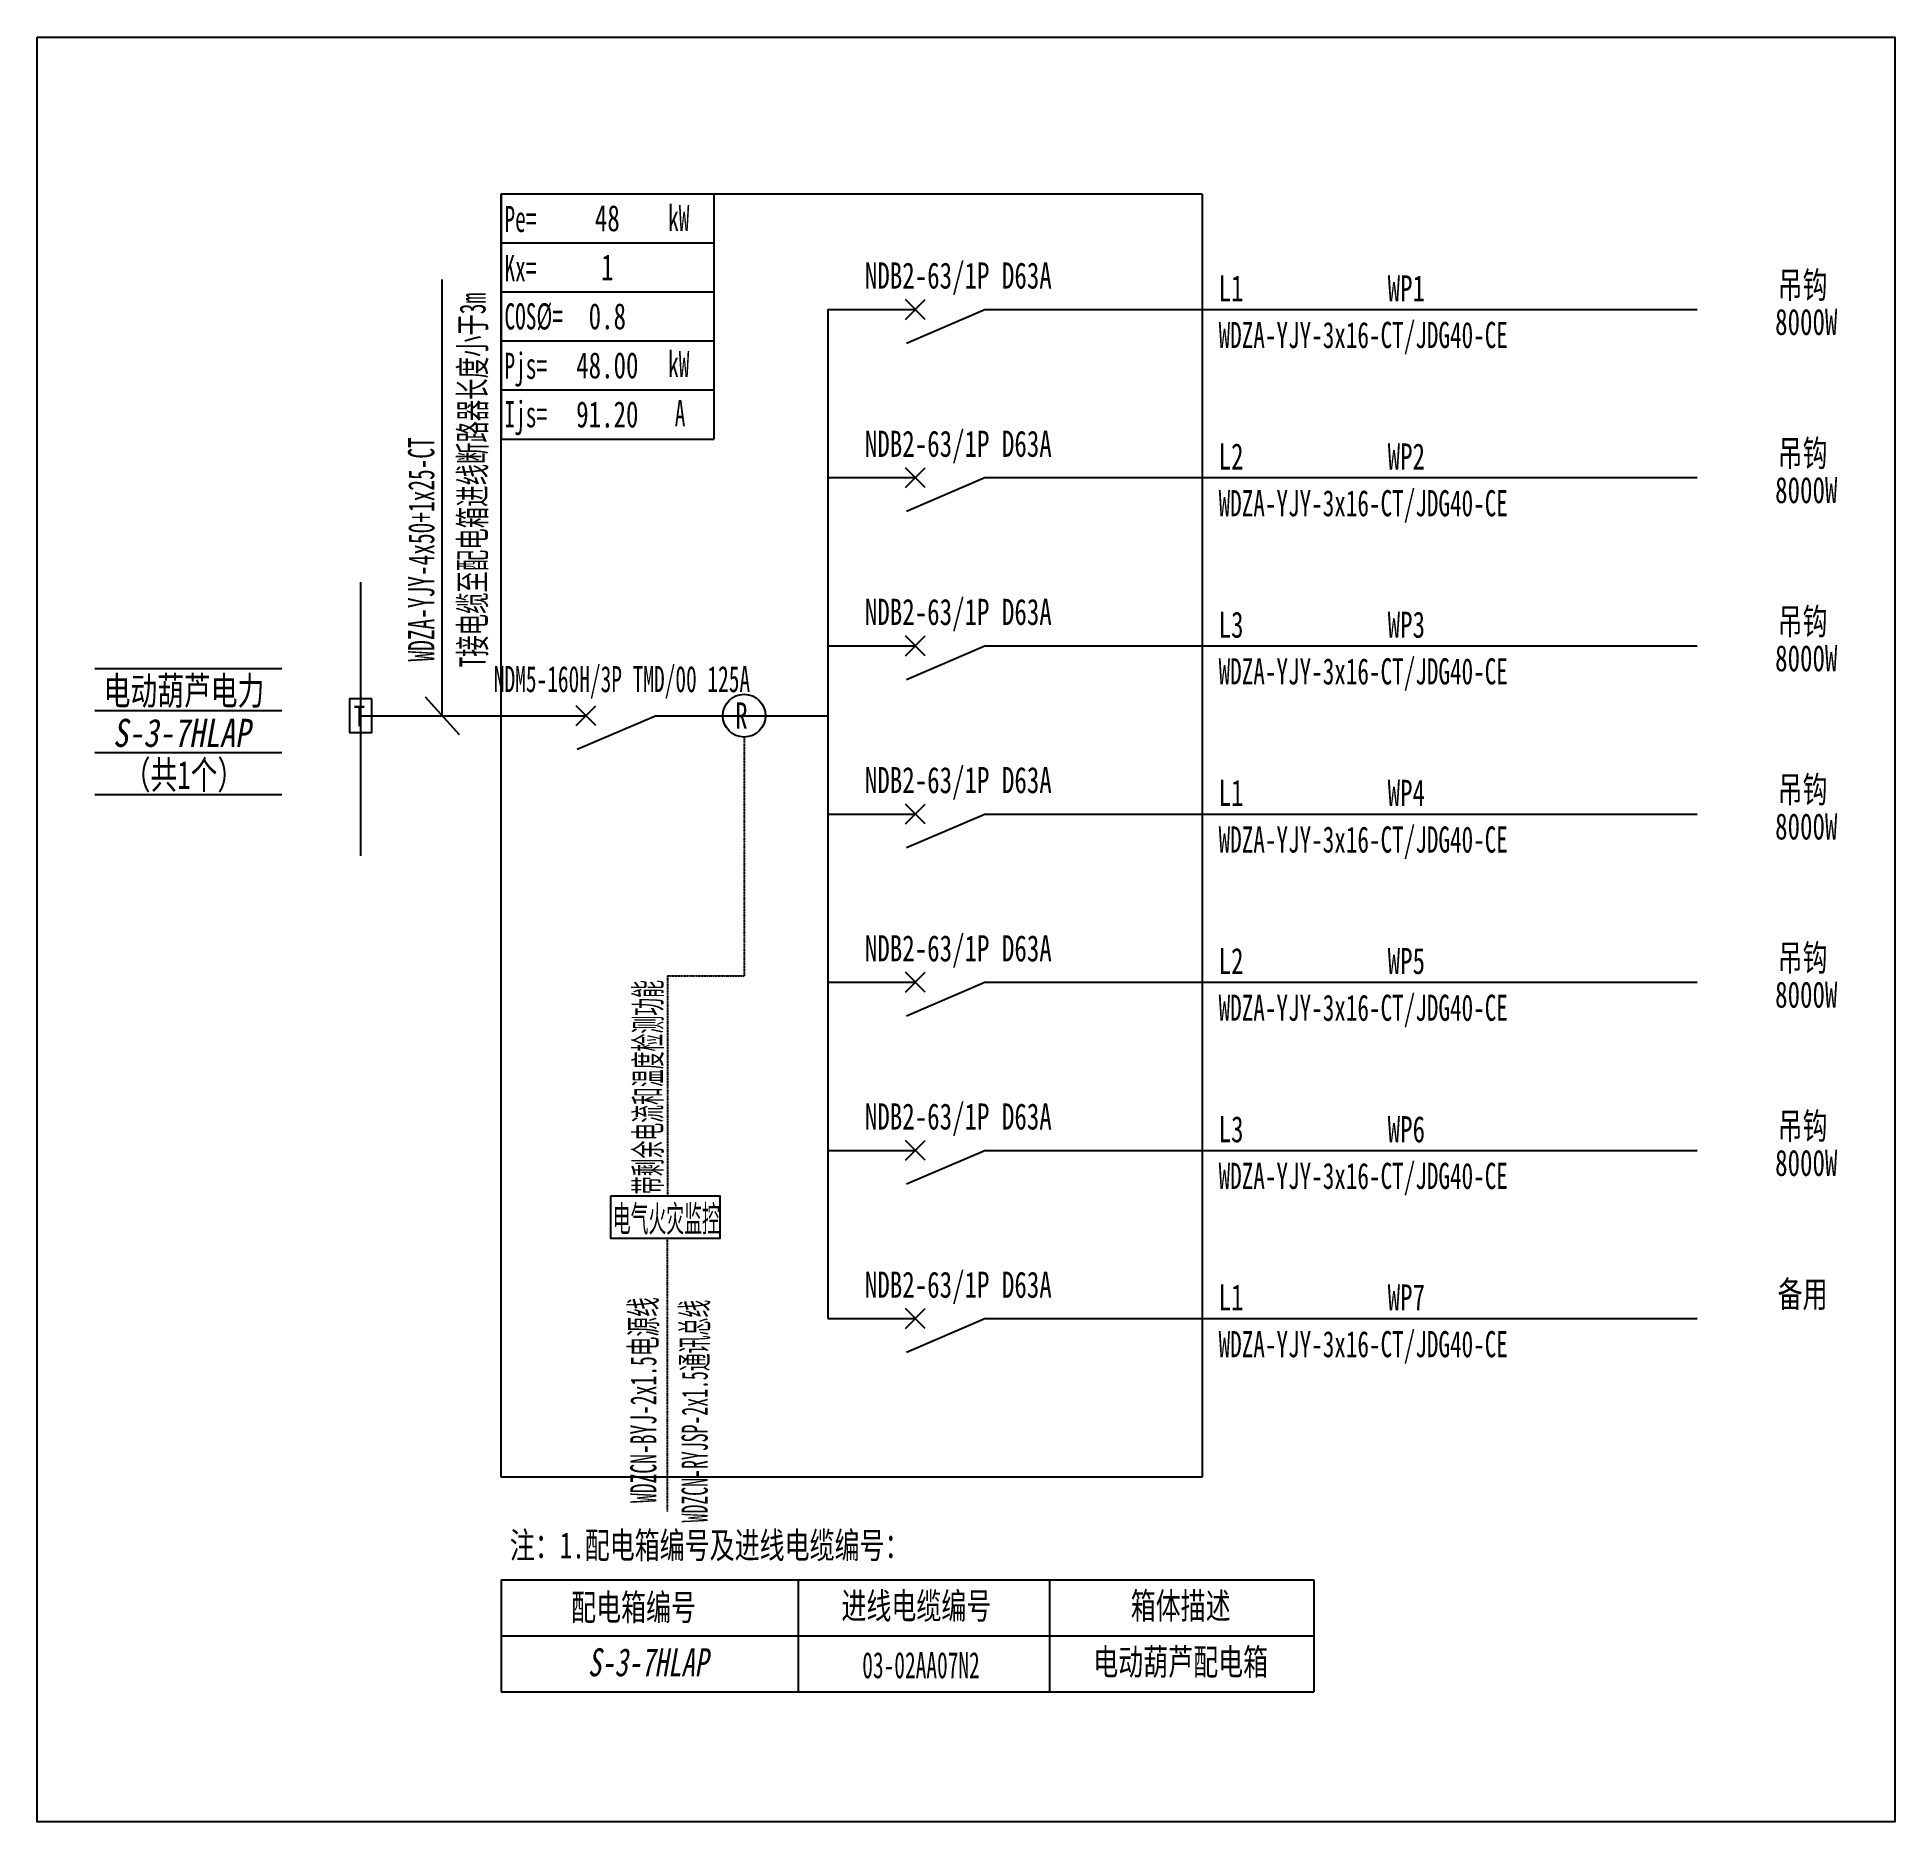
# Model space of a CAD drawing. Extents: x 302290 to 304650, y 303365 to 305632.
import ezdxf
from ezdxf.enums import TextEntityAlignment as Align

# ---------------------------------------------------------------- set-up
doc = ezdxf.new("R2010")
doc.units = 0
doc.header["$MEASUREMENT"] = 0
doc.linetypes.add('DASH', pattern=[0.35, 0.25, -0.1])
doc.linetypes.add('DASHDOT', pattern=[1, 0.5, -0.25, 0, -0.25])
for name, color, linetype in [('D_E_Eqpm(强电设备)', 100, 'Continuous'), ('D_E_Eqpm（强电设备）', 100, 'Continuous'), ('D_E_Text（强电文字）', 51, 'Continuous'), ('D_E_Wire（强电线缆）', 10, 'Continuous'), ('D_El_Eqpm（弱电设备）', 100, 'Continuous'), ('D_El_Text（弱电文字）', 51, 'Continuous'), ('D_T_TableDim（表格尺寸）', 255, 'Continuous'), ('DQ-漏电火灾', 80, 'Continuous'), ('DQ_Eqpm', 100, 'Continuous'), ('E_E_Text（强电文字）', 51, 'Continuous'), ('E_E_Wire（强电线缆）', 10, 'Continuous'), ('E_T_TableDim（表格尺寸）', 255, 'Continuous'), ('系统图', 220, 'Continuous')]:
    doc.layers.add(name, color=color, linetype=linetype)
doc.styles.add('电气', font='', dxfattribs={"width": 0.7})
doc.styles.add('电气箱', font='simhei.ttf', dxfattribs={"width": 0.8, "oblique": 10})
doc.styles.get('电气').set_extended_font_data('SimSun')

# ---------------------------------------------------------------- blocks, each defined once
blk = doc.blocks.new('T接箱')
at = {"layer": 'DQ_Eqpm'}
blk.add_lwpolyline([(313, 172), (73, 172), (73, -188), (313, -188)], close=True, dxfattribs=at)
at = {"layer": 'DQ_Eqpm', "color": 51, "style": '电气', "width": 0.8}
blk.add_text('T', height=220, dxfattribs=at).set_placement((120, -121))

msp = doc.modelspace()

# ---------------------------------------------------------------- linework, layer by layer
at = {"layer": 'D_E_Eqpm(强电设备)', "color": 100}
for p, q in [((302975.2, 304757.5, 0), (303000.3, 304782.7, 0)), ((303000.3, 304757.5, 0), (302975.2, 304782.7, 0)), ((303076.8, 304770.1, 0), (302976.3, 304727, 0))]:
    msp.add_line(p, q, dxfattribs=at)
at = {"layer": 'D_E_Eqpm（强电设备）'}
for p, q in [((303393.3, 305273.5, 0), (303418.5, 305298.7, 0)), ((303418.5, 305273.5, 0), (303393.3, 305298.7, 0)), ((303494.9, 305286.1, 0), (303394.5, 305243, 0)), ((303393.3, 305059.9, 0), (303418.5, 305085.1, 0)), ((303418.5, 305059.9, 0), (303393.3, 305085.1, 0)), ((303494.9, 305072.5, 0), (303394.5, 305029.4, 0)), ((303393.3, 304846.3, 0), (303418.5, 304871.4, 0)), ((303418.5, 304846.3, 0), (303393.3, 304871.4, 0)), ((303494.9, 304858.8, 0), (303394.5, 304815.8, 0)), ((303393.3, 304632.6, 0), (303418.5, 304657.8, 0)), ((303418.5, 304632.6, 0), (303393.3, 304657.8, 0)), ((303494.9, 304645.2, 0), (303394.5, 304602.1, 0)), ((303393.3, 304419, 0), (303418.5, 304444.2, 0)), ((303418.5, 304419, 0), (303393.3, 304444.2, 0)), ((303494.9, 304431.6, 0), (303394.5, 304388.5, 0)), ((303393.3, 304205.3, 0), (303418.5, 304230.5, 0)), ((303418.5, 304205.3, 0), (303393.3, 304230.5, 0)), ((303494.9, 304217.9, 0), (303394.5, 304174.9, 0)), ((303393.3, 303991.7, 0), (303418.5, 304016.9, 0)), ((303418.5, 303991.7, 0), (303393.3, 304016.9, 0)), ((303494.9, 304004.3, 0), (303394.5, 303961.2, 0))]:
    msp.add_line(p, q, dxfattribs=at)
at = {"layer": 'D_E_Text（强电文字）'}
for p, q in [((302804.9, 304770.1, 0), (302804.9, 305324, 0)), ((302783.2, 304794.2, 0), (302826.6, 304746, 0))]:
    msp.add_line(p, q, dxfattribs=at)
at = {"layer": 'D_E_Wire（强电线缆）'}
for p, q in [((303294.9, 305286.1, 0), (303405.9, 305286.1, 0)), ((303494.9, 305286.1, 0), (304398.8, 305286.1, 0)), ((303294.9, 305072.5, 0), (303405.9, 305072.5, 0)), ((303494.9, 305072.5, 0), (304398.8, 305072.5, 0)), ((302701.5, 304591.9, 0), (302701.5, 304939.9, 0)), ((303294.9, 304858.8, 0), (303405.9, 304858.8, 0)), ((303494.9, 304858.8, 0), (304398.8, 304858.8, 0)), ((302701.5, 304770.1, 0), (302987.8, 304770.1, 0)), ((303076.8, 304770.1, 0), (303294.9, 304770.1, 0)), ((303294.9, 304645.2, 0), (303405.9, 304645.2, 0)), ((303494.9, 304645.2, 0), (304398.8, 304645.2, 0)), ((303294.9, 304431.6, 0), (303405.9, 304431.6, 0)), ((303494.9, 304431.6, 0), (304398.8, 304431.6, 0)), ((303294.9, 304217.9, 0), (303405.9, 304217.9, 0)), ((303494.9, 304217.9, 0), (304398.8, 304217.9, 0)), ((303294.9, 304004.3, 0), (303405.9, 304004.3, 0)), ((303494.9, 304004.3, 0), (304398.8, 304004.3, 0))]:
    msp.add_line(p, q, dxfattribs=at)
at = {"layer": 'D_El_Eqpm（弱电设备）', "color": 3}
msp.add_line((303157.6, 304106, 0), (303019, 304106, 0), dxfattribs=at)
at = {"layer": 'D_El_Eqpm（弱电设备）', "color": 3, "elevation": 0}
msp.add_lwpolyline([(303019, 304160.3), (303157.6, 304160.3), (303157.6, 304106), (303019, 304106)], close=True, dxfattribs=at)
at = {"layer": 'D_T_TableDim（表格尺寸）', "linetype": 'Continuous'}
for p, q in [((302363.8, 304830.2, 0), (302601.2, 304830.2, 0)), ((302363.8, 304776.8, 0), (302601.2, 304776.8, 0)), ((302363.8, 304723.4, 0), (302601.2, 304723.4, 0)), ((302363.8, 304723.4, 0), (302601.2, 304723.4, 0)), ((302363.8, 304670, 0), (302601.2, 304670, 0))]:
    msp.add_line(p, q, dxfattribs=at)
at = {"layer": 'D_T_TableDim（表格尺寸）', "ltscale": 3.5}
for p, q in [((302879.7, 303672.4, 0), (303912.2, 303672.4, 0)), ((302879.7, 303672.4, 0), (302879.7, 303530, 0)), ((303256.9, 303672.4, 0), (303256.9, 303530, 0)), ((303576.5, 303672.4, 0), (303576.5, 303530, 0)), ((303912.2, 303672.4, 0), (303912.2, 303530, 0)), ((302879.7, 303601.2, 0), (303912.2, 303601.2, 0)), ((302879.7, 303601.2, 0), (303912.2, 303601.2, 0)), ((302879.7, 303530, 0), (303912.2, 303530, 0))]:
    msp.add_line(p, q, dxfattribs=at)
at = {"layer": 'DQ-漏电火灾', "linetype": 'DASHDOT', "ltscale": 0.5}
for p, q in [((303188.5, 304742.9, 0), (303188.5, 304439.6, 0)), ((303091.3, 304439.6, 0), (303091.3, 304160.3, 0)), ((303091.3, 304439.6, 0), (303188.5, 304439.6, 0)), ((303091.3, 303759.2, 0), (303091.3, 304106, 0))]:
    msp.add_line(p, q, dxfattribs=at)
at = {"layer": 'DQ-漏电火灾', "color": 3}
msp.add_circle((303188.5, 304770.1, 0), 27.2, dxfattribs=at)
at = {"layer": 'E_E_Text（强电文字）', "linetype": 'Continuous'}
for p, q in [((302879.7, 305433, 0), (303149.8, 305433, 0)), ((302879.7, 305433, 0), (302879.7, 305121.4, 0)), ((303149.8, 305433, 0), (303149.8, 305121.4, 0)), ((302879.7, 305370.7, 0), (303149.8, 305370.7, 0)), ((302879.7, 305308.4, 0), (303149.8, 305308.4, 0)), ((302879.7, 305246.1, 0), (303149.8, 305246.1, 0)), ((302879.7, 305183.8, 0), (303149.8, 305183.8, 0)), ((302879.7, 305121.4, 0), (303149.8, 305121.4, 0))]:
    msp.add_line(p, q, dxfattribs=at)
at = {"layer": 'E_E_Wire（强电线缆）'}
msp.add_line((303294.9, 305286.1, 0), (303294.9, 304004.3, 0), dxfattribs=at)
at = {"layer": 'E_T_TableDim（表格尺寸）', "linetype": 'DASH', "ltscale": 2}
for p, q in [((302879.7, 303803, 0), (302879.7, 305433, 0)), ((302879.7, 305433, 0), (303770.1, 305433, 0)), ((303770.1, 305433, 0), (303770.1, 303803, 0)), ((303770.1, 303803, 0), (302879.7, 303803, 0))]:
    msp.add_line(p, q, dxfattribs=at)
at = {"layer": '系统图', "ltscale": 9973.992009}
msp.add_lwpolyline([(302290.5, 305632), (304650, 305632), (304650, 303365), (302290.5, 303365)], close=True, dxfattribs=at)

# ---------------------------------------------------------------- block references
at = {"layer": 'D_E_Eqpm（强电设备）', "xscale": 0.1186874706527067, "yscale": 0.1186874706527067, "zscale": 0.1186874706527067}
msp.add_blockref('T接箱', (302678.5, 304771.1, 0), dxfattribs=at)

# ---------------------------------------------------------------- texts
at = {"layer": 'D_E_Text（强电文字）', "linetype": 'Continuous', "style": '电气', "width": 0.6}
for s, height, p in [('Pe=', 33.23, (302884, 305384.5, 0)), ('kW', 33.23, (303091.8, 305385.7, 0)), ('Kx=', 33.23, (302884, 305322, 0)), ('COS%%C=', 33.23, (302884, 305260.7, 0)), ('Pjs=', 33.23, (302884, 305198, 0)), ('kW', 33.23, (303091.8, 305200.1, 0)), ('Ijs=', 33.23, (302884, 305136.4, 0)), ('A', 33.2, (303100.3, 305137.7, 0))]:
    msp.add_text(s, height=height, dxfattribs=at).set_placement(p)
at = {"layer": 'D_E_Text（强电文字）', "style": '电气'}
for s, height, width, p in [('NDB2-63/1P D63A', 33.232, 0.7, (303460.5, 305326.5, 0)), ('NDB2-63/1P D63A', 33.232, 0.7, (303460.5, 305112.8, 0)), ('NDB2-63/1P D63A', 33.232, 0.7, (303460.5, 304899.2, 0)), ('NDM5-160H/3P TMD/00 125A', 33.232, 0.6, (303033.3, 304813.9, 0)), ('NDB2-63/1P D63A', 33.232, 0.7, (303460.5, 304685.6, 0)), ('NDB2-63/1P D63A', 33.232, 0.7, (303460.5, 304471.9, 0)), ('NDB2-63/1P D63A', 33.232, 0.7, (303460.5, 304258.3, 0)), ('电气火灾监控', 33.23, 0.5, (303089.6, 304131.9, 0)), ('NDB2-63/1P D63A', 33.232, 0.7, (303460.5, 304044.6, 0)), ('配电箱编号', 33.23, 0.7, (303048, 303638.3, 0)), ('进线电缆编号', 33.23, 0.7, (303407.2, 303640.1, 0)), ('箱体描述', 33.23, 0.7, (303742.9, 303640.1, 0)), ('03-02AA07N2', 33.232, 0.6, (303413.1, 303563.8, 0)), ('电动葫芦配电箱', 33.23, 0.7, (303742.9, 303568.8, 0))]:
    msp.add_text(s, height=height, dxfattribs=dict(at, width=width)).set_placement(p, align=Align.MIDDLE)
for s, height, width, p in [('L1', 33.23, 0.7, (303791.1, 305296.4, 0)), ('WP1', 33.23, 0.7, (304005.8, 305296.4, 0)), ('WDZA-YJY-3x16-CT/JDG40-CE', 33.232, 0.65, (303791.1, 305237.1, 0)), ('L2', 33.23, 0.7, (303791.1, 305082.8, 0)), ('WP2', 33.23, 0.7, (304005.8, 305082.8, 0)), ('WDZA-YJY-3x16-CT/JDG40-CE', 33.232, 0.65, (303791.1, 305023.4, 0)), ('L3', 33.23, 0.7, (303791.1, 304869.1, 0)), ('WP3', 33.23, 0.7, (304005.8, 304869.1, 0)), ('WDZA-YJY-3x16-CT/JDG40-CE', 33.232, 0.65, (303791.1, 304809.8, 0)), ('L1', 33.23, 0.7, (303791.1, 304655.5, 0)), ('WP4', 33.23, 0.7, (304005.8, 304655.5, 0)), ('WDZA-YJY-3x16-CT/JDG40-CE', 33.232, 0.65, (303791.1, 304596.2, 0)), ('L2', 33.23, 0.7, (303791.1, 304441.9, 0)), ('WP5', 33.23, 0.7, (304005.8, 304441.9, 0)), ('WDZA-YJY-3x16-CT/JDG40-CE', 33.232, 0.65, (303791.1, 304382.5, 0)), ('L3', 33.23, 0.7, (303791.1, 304228.2, 0)), ('WP6', 33.23, 0.7, (304005.8, 304228.2, 0)), ('WDZA-YJY-3x16-CT/JDG40-CE', 33.232, 0.65, (303791.1, 304168.9, 0)), ('L1', 33.23, 0.7, (303791.1, 304014.6, 0)), ('WP7', 33.23, 0.7, (304005.8, 304014.6, 0)), ('WDZA-YJY-3x16-CT/JDG40-CE', 33.232, 0.65, (303791.1, 303955.2, 0)), ('注：1.配电箱编号及进线电缆编号：', 33.232, 0.7, (302890.9, 303699.7, 0))]:
    msp.add_text(s, height=height, dxfattribs=dict(at, width=width)).set_placement(p)
at = {"layer": 'D_E_Text（强电文字）', "style": '电气', "width": 0.7}
for s, p in [('吊钩', (304564.6, 305300.6, 0)), ('吊钩', (304564.6, 305086.9, 0)), ('吊钩', (304564.6, 304873.3, 0)), ('吊钩', (304564.6, 304659.7, 0)), ('吊钩', (304564.6, 304446, 0)), ('吊钩', (304564.6, 304232.4, 0)), ('备用', (304564.6, 304018.7, 0))]:
    msp.add_text(s, height=33.23, dxfattribs=at).set_placement(p, align=Align.RIGHT)
at = {"layer": 'D_E_Text（强电文字）', "style": '电气', "width": 0.6}
for s, p in [('T接电缆至配电箱进线断路器长度小于3m', (302860.1, 304831.4, 0)), ('WDZA-YJY-4x50+1x25-CT', (302794.9, 304838.9, 0))]:
    msp.add_text(s, height=33.232, rotation=90, dxfattribs=at).set_placement(p)
at = {"layer": 'D_E_Text（强电文字）', "style": '电气', "width": 0.7}
for p in [(304537.5, 305253.7, 0), (304537.5, 305040.1, 0), (304537.5, 304826.5, 0), (304537.5, 304612.8, 0), (304537.5, 304399.2, 0), (304537.5, 304185.5, 0)]:
    msp.add_text('8000W', height=33.23, dxfattribs=at).set_placement(p, align=Align.CENTER)
at = {"layer": 'D_E_Text（强电文字）', "style": '电气箱', "oblique": 10, "width": 0.7}
msp.add_text('S-3-7HLAP', height=35.61, dxfattribs=at).set_placement((303066.2, 303567.7, 0), align=Align.MIDDLE)
at = {"layer": 'D_El_Text（弱电文字）', "color": 1, "style": '电气', "width": 0.5}
msp.add_text('带剩余电流和温度检测功能', height=33.232, rotation=90, dxfattribs=at).set_placement((303082.9, 304162.3, 0))
at = {"layer": 'D_El_Text（弱电文字）', "style": '电气'}
for s, width, p in [('WDZCN-BYJ-2x1.5电源线', 0.55, (303077, 303770, 0)), ('WDZCN-RYJSP-2x1.5通讯总线', 0.5, (303142.2, 303745.3, 0))]:
    msp.add_text(s, height=33.232, rotation=90, dxfattribs=dict(at, width=width)).set_placement(p)
at = {"layer": 'DQ-漏电火灾', "color": 50, "style": '电气', "width": 0.7}
msp.add_text('R', height=33.2, dxfattribs=at).set_placement((303177, 304753.8, 0))
at = {"layer": 'E_E_Text（强电文字）', "linetype": 'Continuous', "style": '电气', "width": 0.7}
for s, p in [('电动葫芦电力', (302477, 304783.9, 0)), ('（共1个）', (302477, 304677.1, 0))]:
    msp.add_text(s, height=35.61, dxfattribs=at).set_placement(p, align=Align.CENTER)
at = {"layer": 'E_E_Text（强电文字）', "linetype": 'Continuous', "style": '电气箱', "oblique": 10, "width": 0.8}
msp.add_text('S-3-7HLAP', height=35.61, dxfattribs=at).set_placement((302473.9, 304730.5, 0), align=Align.CENTER)
at = {"layer": 'E_E_Text（强电文字）', "linetype": 'Continuous', "width": 269.999, "attachment_point": 5, "style": '电气'}
for s, insert, char_height in [('48', (303014.7, 305401.8, 0), 33.23), ('1', (303014.7, 305339.5, 0), 33.2), ('0.8', (303014.7, 305277.2, 0), 33.23), ('{\\C256;48.00}', (303014.7, 305214.9, 0), 33.232), ('{\\C256;91.20}', (303014.7, 305152.6, 0), 33.232)]:
    msp.add_mtext(s, dxfattribs=dict(at, insert=insert, char_height=char_height))

doc.saveas('drawing.dxf')
